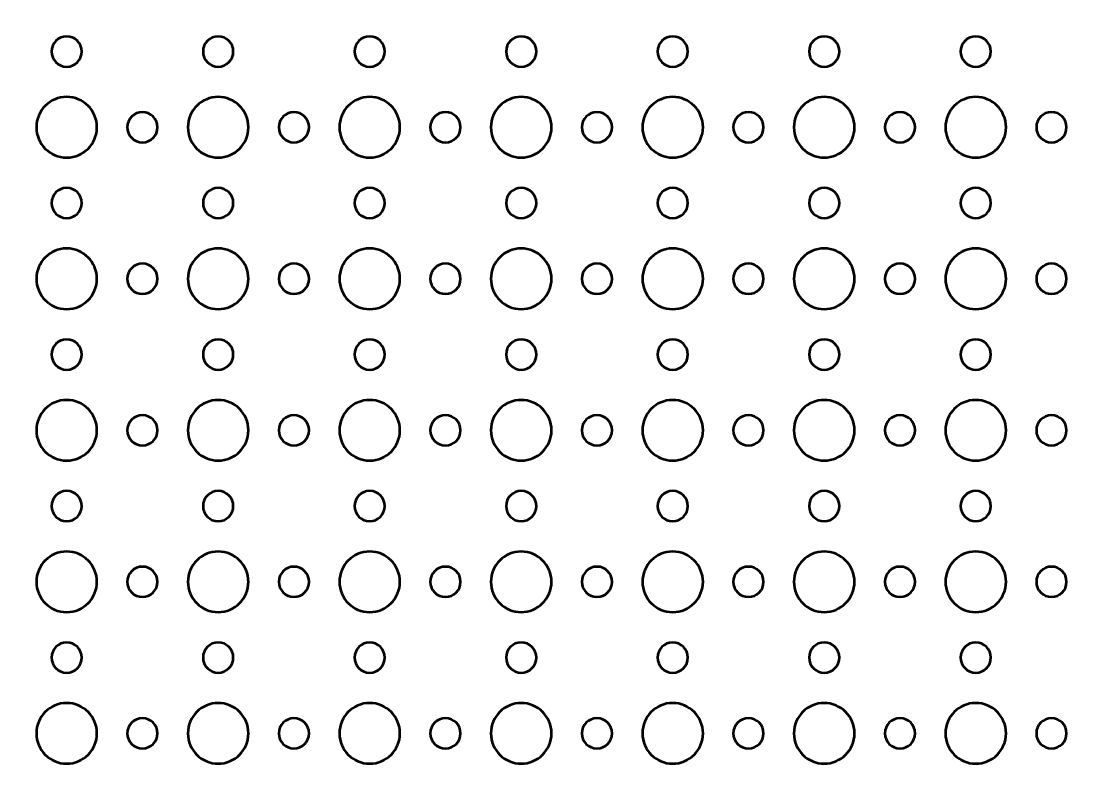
# Model space of a CAD drawing. Header units: centimetres. Extents: x -42 to 42, y -29.9 to 29.9.
# Drawn here: x -31.2 to -20.7, y 7.8 to 15.3 of the extents above; entities that cross this region are included whole.
import ezdxf

# ---------------------------------------------------------------- set-up
doc = ezdxf.new("R2010")
doc.units = ezdxf.units.CM
doc.header["$MEASUREMENT"] = 0
doc.layers.add('Layer 1', color=7, linetype='Continuous')

msp = doc.modelspace()

# ---------------------------------------------------------------- linework, layer by layer
at = {"layer": 'Layer 1', "lineweight": 53}
for points, knots in [([(41.95, 29.45), (41.95, 29.45), (41.95, -29.45), (41.95, -29.45), (41.95, -29.45), (41.95, -29.72614), (41.72614, -29.95), (41.45, -29.95), (41.45, -29.95), (41.45, -29.95), (-41.45, -29.95), (-41.45, -29.95), (-41.45, -29.95), (-41.72614, -29.95), (-41.95, -29.72614), (-41.95, -29.45), (-41.95, -29.45), (-41.95, -29.45), (-41.95, 29.45), (-41.95, 29.45), (-41.95, 29.45), (-41.95, 29.72614), (-41.72614, 29.95), (-41.45, 29.95), (-41.45, 29.95), (-41.45, 29.95), (41.45, 29.95), (41.45, 29.95), (41.45, 29.95), (41.72614, 29.95), (41.95, 29.72614), (41.95, 29.45)], [0, 0, 0, 0, 0.11111111, 0.11111111, 0.11111111, 0.11111111, 0.22222222, 0.22222222, 0.22222222, 0.22222222, 0.33333333, 0.33333333, 0.33333333, 0.33333333, 0.44444444, 0.44444444, 0.44444444, 0.44444444, 0.55555556, 0.55555556, 0.55555556, 0.55555556, 0.66666667, 0.66666667, 0.66666667, 0.66666667, 0.77777778, 0.77777778, 0.77777778, 0.77777778, 1, 1, 1, 1]), ([(-30.75, 14.85), (-30.83284, 14.85), (-30.9, 14.91716), (-30.9, 15), (-30.9, 15), (-30.9, 15.08284), (-30.83284, 15.15), (-30.75, 15.15), (-30.75, 15.15), (-30.66716, 15.15), (-30.6, 15.08284), (-30.6, 15), (-30.6, 15), (-30.6, 14.91716), (-30.66716, 14.85), (-30.75, 14.85)], [0, 0, 0, 0, 0.2, 0.2, 0.2, 0.2, 0.4, 0.4, 0.4, 0.4, 0.6, 0.6, 0.6, 0.6, 1, 1, 1, 1]), ([(-29.25, 14.85), (-29.33284, 14.85), (-29.4, 14.91716), (-29.4, 15), (-29.4, 15), (-29.4, 15.08284), (-29.33284, 15.15), (-29.25, 15.15), (-29.25, 15.15), (-29.16716, 15.15), (-29.1, 15.08284), (-29.1, 15), (-29.1, 15), (-29.1, 14.91716), (-29.16716, 14.85), (-29.25, 14.85)], [0, 0, 0, 0, 0.2, 0.2, 0.2, 0.2, 0.4, 0.4, 0.4, 0.4, 0.6, 0.6, 0.6, 0.6, 1, 1, 1, 1]), ([(-27.75, 14.85), (-27.83284, 14.85), (-27.9, 14.91716), (-27.9, 15), (-27.9, 15), (-27.9, 15.08284), (-27.83284, 15.15), (-27.75, 15.15), (-27.75, 15.15), (-27.66716, 15.15), (-27.6, 15.08284), (-27.6, 15), (-27.6, 15), (-27.6, 14.91716), (-27.66716, 14.85), (-27.75, 14.85)], [0, 0, 0, 0, 0.2, 0.2, 0.2, 0.2, 0.4, 0.4, 0.4, 0.4, 0.6, 0.6, 0.6, 0.6, 1, 1, 1, 1]), ([(-26.25, 14.85), (-26.33284, 14.85), (-26.4, 14.91716), (-26.4, 15), (-26.4, 15), (-26.4, 15.08284), (-26.33284, 15.15), (-26.25, 15.15), (-26.25, 15.15), (-26.16716, 15.15), (-26.1, 15.08284), (-26.1, 15), (-26.1, 15), (-26.1, 14.91716), (-26.16716, 14.85), (-26.25, 14.85)], [0, 0, 0, 0, 0.2, 0.2, 0.2, 0.2, 0.4, 0.4, 0.4, 0.4, 0.6, 0.6, 0.6, 0.6, 1, 1, 1, 1]), ([(-24.75, 14.85), (-24.83284, 14.85), (-24.9, 14.91716), (-24.9, 15), (-24.9, 15), (-24.9, 15.08284), (-24.83284, 15.15), (-24.75, 15.15), (-24.75, 15.15), (-24.66716, 15.15), (-24.6, 15.08284), (-24.6, 15), (-24.6, 15), (-24.6, 14.91716), (-24.66716, 14.85), (-24.75, 14.85)], [0, 0, 0, 0, 0.2, 0.2, 0.2, 0.2, 0.4, 0.4, 0.4, 0.4, 0.6, 0.6, 0.6, 0.6, 1, 1, 1, 1]), ([(-23.25, 14.85), (-23.33284, 14.85), (-23.4, 14.91716), (-23.4, 15), (-23.4, 15), (-23.4, 15.08284), (-23.33284, 15.15), (-23.25, 15.15), (-23.25, 15.15), (-23.16716, 15.15), (-23.1, 15.08284), (-23.1, 15), (-23.1, 15), (-23.1, 14.91716), (-23.16716, 14.85), (-23.25, 14.85)], [0, 0, 0, 0, 0.2, 0.2, 0.2, 0.2, 0.4, 0.4, 0.4, 0.4, 0.6, 0.6, 0.6, 0.6, 1, 1, 1, 1]), ([(-21.75, 14.85), (-21.83284, 14.85), (-21.9, 14.91716), (-21.9, 15), (-21.9, 15), (-21.9, 15.08284), (-21.83284, 15.15), (-21.75, 15.15), (-21.75, 15.15), (-21.66716, 15.15), (-21.6, 15.08284), (-21.6, 15), (-21.6, 15), (-21.6, 14.91716), (-21.66716, 14.85), (-21.75, 14.85)], [0, 0, 0, 0, 0.2, 0.2, 0.2, 0.2, 0.4, 0.4, 0.4, 0.4, 0.6, 0.6, 0.6, 0.6, 1, 1, 1, 1]), ([(-30.75, 13.95), (-30.91569, 13.95), (-31.05, 14.08431), (-31.05, 14.25), (-31.05, 14.25), (-31.05, 14.41569), (-30.91569, 14.55), (-30.75, 14.55), (-30.75, 14.55), (-30.58431, 14.55), (-30.45, 14.41569), (-30.45, 14.25), (-30.45, 14.25), (-30.45, 14.08431), (-30.58431, 13.95), (-30.75, 13.95)], [0, 0, 0, 0, 0.2, 0.2, 0.2, 0.2, 0.4, 0.4, 0.4, 0.4, 0.6, 0.6, 0.6, 0.6, 1, 1, 1, 1]), ([(-29.25, 13.95), (-29.41569, 13.95), (-29.55, 14.08431), (-29.55, 14.25), (-29.55, 14.25), (-29.55, 14.41569), (-29.41569, 14.55), (-29.25, 14.55), (-29.25, 14.55), (-29.08431, 14.55), (-28.95, 14.41569), (-28.95, 14.25), (-28.95, 14.25), (-28.95, 14.08431), (-29.08431, 13.95), (-29.25, 13.95)], [0, 0, 0, 0, 0.2, 0.2, 0.2, 0.2, 0.4, 0.4, 0.4, 0.4, 0.6, 0.6, 0.6, 0.6, 1, 1, 1, 1]), ([(-27.75, 13.95), (-27.91569, 13.95), (-28.05, 14.08431), (-28.05, 14.25), (-28.05, 14.25), (-28.05, 14.41569), (-27.91569, 14.55), (-27.75, 14.55), (-27.75, 14.55), (-27.58431, 14.55), (-27.45, 14.41569), (-27.45, 14.25), (-27.45, 14.25), (-27.45, 14.08431), (-27.58431, 13.95), (-27.75, 13.95)], [0, 0, 0, 0, 0.2, 0.2, 0.2, 0.2, 0.4, 0.4, 0.4, 0.4, 0.6, 0.6, 0.6, 0.6, 1, 1, 1, 1]), ([(-26.25, 13.95), (-26.41569, 13.95), (-26.55, 14.08431), (-26.55, 14.25), (-26.55, 14.25), (-26.55, 14.41569), (-26.41569, 14.55), (-26.25, 14.55), (-26.25, 14.55), (-26.08431, 14.55), (-25.95, 14.41569), (-25.95, 14.25), (-25.95, 14.25), (-25.95, 14.08431), (-26.08431, 13.95), (-26.25, 13.95)], [0, 0, 0, 0, 0.2, 0.2, 0.2, 0.2, 0.4, 0.4, 0.4, 0.4, 0.6, 0.6, 0.6, 0.6, 1, 1, 1, 1]), ([(-24.75, 13.95), (-24.91569, 13.95), (-25.05, 14.08431), (-25.05, 14.25), (-25.05, 14.25), (-25.05, 14.41569), (-24.91569, 14.55), (-24.75, 14.55), (-24.75, 14.55), (-24.58431, 14.55), (-24.45, 14.41569), (-24.45, 14.25), (-24.45, 14.25), (-24.45, 14.08431), (-24.58431, 13.95), (-24.75, 13.95)], [0, 0, 0, 0, 0.2, 0.2, 0.2, 0.2, 0.4, 0.4, 0.4, 0.4, 0.6, 0.6, 0.6, 0.6, 1, 1, 1, 1]), ([(-23.25, 13.95), (-23.41569, 13.95), (-23.55, 14.08431), (-23.55, 14.25), (-23.55, 14.25), (-23.55, 14.41569), (-23.41569, 14.55), (-23.25, 14.55), (-23.25, 14.55), (-23.08431, 14.55), (-22.95, 14.41569), (-22.95, 14.25), (-22.95, 14.25), (-22.95, 14.08431), (-23.08431, 13.95), (-23.25, 13.95)], [0, 0, 0, 0, 0.2, 0.2, 0.2, 0.2, 0.4, 0.4, 0.4, 0.4, 0.6, 0.6, 0.6, 0.6, 1, 1, 1, 1]), ([(-21.75, 13.95), (-21.91569, 13.95), (-22.05, 14.08431), (-22.05, 14.25), (-22.05, 14.25), (-22.05, 14.41569), (-21.91569, 14.55), (-21.75, 14.55), (-21.75, 14.55), (-21.58431, 14.55), (-21.45, 14.41569), (-21.45, 14.25), (-21.45, 14.25), (-21.45, 14.08431), (-21.58431, 13.95), (-21.75, 13.95)], [0, 0, 0, 0, 0.2, 0.2, 0.2, 0.2, 0.4, 0.4, 0.4, 0.4, 0.6, 0.6, 0.6, 0.6, 1, 1, 1, 1]), ([(-30, 14.1), (-30.08284, 14.1), (-30.15, 14.16716), (-30.15, 14.25), (-30.15, 14.25), (-30.15, 14.33284), (-30.08284, 14.4), (-30, 14.4), (-30, 14.4), (-29.91716, 14.4), (-29.85, 14.33284), (-29.85, 14.25), (-29.85, 14.25), (-29.85, 14.16716), (-29.91716, 14.1), (-30, 14.1)], [0, 0, 0, 0, 0.2, 0.2, 0.2, 0.2, 0.4, 0.4, 0.4, 0.4, 0.6, 0.6, 0.6, 0.6, 1, 1, 1, 1]), ([(-28.5, 14.1), (-28.58284, 14.1), (-28.65, 14.16716), (-28.65, 14.25), (-28.65, 14.25), (-28.65, 14.33284), (-28.58284, 14.4), (-28.5, 14.4), (-28.5, 14.4), (-28.41716, 14.4), (-28.35, 14.33284), (-28.35, 14.25), (-28.35, 14.25), (-28.35, 14.16716), (-28.41716, 14.1), (-28.5, 14.1)], [0, 0, 0, 0, 0.2, 0.2, 0.2, 0.2, 0.4, 0.4, 0.4, 0.4, 0.6, 0.6, 0.6, 0.6, 1, 1, 1, 1]), ([(-27, 14.1), (-27.08284, 14.1), (-27.15, 14.16716), (-27.15, 14.25), (-27.15, 14.25), (-27.15, 14.33284), (-27.08284, 14.4), (-27, 14.4), (-27, 14.4), (-26.91716, 14.4), (-26.85, 14.33284), (-26.85, 14.25), (-26.85, 14.25), (-26.85, 14.16716), (-26.91716, 14.1), (-27, 14.1)], [0, 0, 0, 0, 0.2, 0.2, 0.2, 0.2, 0.4, 0.4, 0.4, 0.4, 0.6, 0.6, 0.6, 0.6, 1, 1, 1, 1]), ([(-25.5, 14.1), (-25.58284, 14.1), (-25.65, 14.16716), (-25.65, 14.25), (-25.65, 14.25), (-25.65, 14.33284), (-25.58284, 14.4), (-25.5, 14.4), (-25.5, 14.4), (-25.41716, 14.4), (-25.35, 14.33284), (-25.35, 14.25), (-25.35, 14.25), (-25.35, 14.16716), (-25.41716, 14.1), (-25.5, 14.1)], [0, 0, 0, 0, 0.2, 0.2, 0.2, 0.2, 0.4, 0.4, 0.4, 0.4, 0.6, 0.6, 0.6, 0.6, 1, 1, 1, 1]), ([(-24, 14.1), (-24.08284, 14.1), (-24.15, 14.16716), (-24.15, 14.25), (-24.15, 14.25), (-24.15, 14.33284), (-24.08284, 14.4), (-24, 14.4), (-24, 14.4), (-23.91716, 14.4), (-23.85, 14.33284), (-23.85, 14.25), (-23.85, 14.25), (-23.85, 14.16716), (-23.91716, 14.1), (-24, 14.1)], [0, 0, 0, 0, 0.2, 0.2, 0.2, 0.2, 0.4, 0.4, 0.4, 0.4, 0.6, 0.6, 0.6, 0.6, 1, 1, 1, 1]), ([(-22.5, 14.1), (-22.58284, 14.1), (-22.65, 14.16716), (-22.65, 14.25), (-22.65, 14.25), (-22.65, 14.33284), (-22.58284, 14.4), (-22.5, 14.4), (-22.5, 14.4), (-22.41716, 14.4), (-22.35, 14.33284), (-22.35, 14.25), (-22.35, 14.25), (-22.35, 14.16716), (-22.41716, 14.1), (-22.5, 14.1)], [0, 0, 0, 0, 0.2, 0.2, 0.2, 0.2, 0.4, 0.4, 0.4, 0.4, 0.6, 0.6, 0.6, 0.6, 1, 1, 1, 1]), ([(-21, 14.1), (-21.08284, 14.1), (-21.15, 14.16716), (-21.15, 14.25), (-21.15, 14.25), (-21.15, 14.33284), (-21.08284, 14.4), (-21, 14.4), (-21, 14.4), (-20.91716, 14.4), (-20.85, 14.33284), (-20.85, 14.25), (-20.85, 14.25), (-20.85, 14.16716), (-20.91716, 14.1), (-21, 14.1)], [0, 0, 0, 0, 0.2, 0.2, 0.2, 0.2, 0.4, 0.4, 0.4, 0.4, 0.6, 0.6, 0.6, 0.6, 1, 1, 1, 1]), ([(-30.75, 13.35), (-30.83284, 13.35), (-30.9, 13.41716), (-30.9, 13.5), (-30.9, 13.5), (-30.9, 13.58284), (-30.83284, 13.65), (-30.75, 13.65), (-30.75, 13.65), (-30.66716, 13.65), (-30.6, 13.58284), (-30.6, 13.5), (-30.6, 13.5), (-30.6, 13.41716), (-30.66716, 13.35), (-30.75, 13.35)], [0, 0, 0, 0, 0.2, 0.2, 0.2, 0.2, 0.4, 0.4, 0.4, 0.4, 0.6, 0.6, 0.6, 0.6, 1, 1, 1, 1]), ([(-29.25, 13.35), (-29.33284, 13.35), (-29.4, 13.41716), (-29.4, 13.5), (-29.4, 13.5), (-29.4, 13.58284), (-29.33284, 13.65), (-29.25, 13.65), (-29.25, 13.65), (-29.16716, 13.65), (-29.1, 13.58284), (-29.1, 13.5), (-29.1, 13.5), (-29.1, 13.41716), (-29.16716, 13.35), (-29.25, 13.35)], [0, 0, 0, 0, 0.2, 0.2, 0.2, 0.2, 0.4, 0.4, 0.4, 0.4, 0.6, 0.6, 0.6, 0.6, 1, 1, 1, 1]), ([(-27.75, 13.35), (-27.83284, 13.35), (-27.9, 13.41716), (-27.9, 13.5), (-27.9, 13.5), (-27.9, 13.58284), (-27.83284, 13.65), (-27.75, 13.65), (-27.75, 13.65), (-27.66716, 13.65), (-27.6, 13.58284), (-27.6, 13.5), (-27.6, 13.5), (-27.6, 13.41716), (-27.66716, 13.35), (-27.75, 13.35)], [0, 0, 0, 0, 0.2, 0.2, 0.2, 0.2, 0.4, 0.4, 0.4, 0.4, 0.6, 0.6, 0.6, 0.6, 1, 1, 1, 1]), ([(-26.25, 13.35), (-26.33284, 13.35), (-26.4, 13.41716), (-26.4, 13.5), (-26.4, 13.5), (-26.4, 13.58284), (-26.33284, 13.65), (-26.25, 13.65), (-26.25, 13.65), (-26.16716, 13.65), (-26.1, 13.58284), (-26.1, 13.5), (-26.1, 13.5), (-26.1, 13.41716), (-26.16716, 13.35), (-26.25, 13.35)], [0, 0, 0, 0, 0.2, 0.2, 0.2, 0.2, 0.4, 0.4, 0.4, 0.4, 0.6, 0.6, 0.6, 0.6, 1, 1, 1, 1]), ([(-24.75, 13.35), (-24.83284, 13.35), (-24.9, 13.41716), (-24.9, 13.5), (-24.9, 13.5), (-24.9, 13.58284), (-24.83284, 13.65), (-24.75, 13.65), (-24.75, 13.65), (-24.66716, 13.65), (-24.6, 13.58284), (-24.6, 13.5), (-24.6, 13.5), (-24.6, 13.41716), (-24.66716, 13.35), (-24.75, 13.35)], [0, 0, 0, 0, 0.2, 0.2, 0.2, 0.2, 0.4, 0.4, 0.4, 0.4, 0.6, 0.6, 0.6, 0.6, 1, 1, 1, 1]), ([(-23.25, 13.35), (-23.33284, 13.35), (-23.4, 13.41716), (-23.4, 13.5), (-23.4, 13.5), (-23.4, 13.58284), (-23.33284, 13.65), (-23.25, 13.65), (-23.25, 13.65), (-23.16716, 13.65), (-23.1, 13.58284), (-23.1, 13.5), (-23.1, 13.5), (-23.1, 13.41716), (-23.16716, 13.35), (-23.25, 13.35)], [0, 0, 0, 0, 0.2, 0.2, 0.2, 0.2, 0.4, 0.4, 0.4, 0.4, 0.6, 0.6, 0.6, 0.6, 1, 1, 1, 1]), ([(-21.75, 13.35), (-21.83284, 13.35), (-21.9, 13.41716), (-21.9, 13.5), (-21.9, 13.5), (-21.9, 13.58284), (-21.83284, 13.65), (-21.75, 13.65), (-21.75, 13.65), (-21.66716, 13.65), (-21.6, 13.58284), (-21.6, 13.5), (-21.6, 13.5), (-21.6, 13.41716), (-21.66716, 13.35), (-21.75, 13.35)], [0, 0, 0, 0, 0.2, 0.2, 0.2, 0.2, 0.4, 0.4, 0.4, 0.4, 0.6, 0.6, 0.6, 0.6, 1, 1, 1, 1]), ([(-30.75, 12.45), (-30.91569, 12.45), (-31.05, 12.58431), (-31.05, 12.75), (-31.05, 12.75), (-31.05, 12.91569), (-30.91569, 13.05), (-30.75, 13.05), (-30.75, 13.05), (-30.58431, 13.05), (-30.45, 12.91569), (-30.45, 12.75), (-30.45, 12.75), (-30.45, 12.58431), (-30.58431, 12.45), (-30.75, 12.45)], [0, 0, 0, 0, 0.2, 0.2, 0.2, 0.2, 0.4, 0.4, 0.4, 0.4, 0.6, 0.6, 0.6, 0.6, 1, 1, 1, 1]), ([(-29.25, 12.45), (-29.41569, 12.45), (-29.55, 12.58431), (-29.55, 12.75), (-29.55, 12.75), (-29.55, 12.91569), (-29.41569, 13.05), (-29.25, 13.05), (-29.25, 13.05), (-29.08431, 13.05), (-28.95, 12.91569), (-28.95, 12.75), (-28.95, 12.75), (-28.95, 12.58431), (-29.08431, 12.45), (-29.25, 12.45)], [0, 0, 0, 0, 0.2, 0.2, 0.2, 0.2, 0.4, 0.4, 0.4, 0.4, 0.6, 0.6, 0.6, 0.6, 1, 1, 1, 1]), ([(-27.75, 12.45), (-27.91569, 12.45), (-28.05, 12.58431), (-28.05, 12.75), (-28.05, 12.75), (-28.05, 12.91569), (-27.91569, 13.05), (-27.75, 13.05), (-27.75, 13.05), (-27.58431, 13.05), (-27.45, 12.91569), (-27.45, 12.75), (-27.45, 12.75), (-27.45, 12.58431), (-27.58431, 12.45), (-27.75, 12.45)], [0, 0, 0, 0, 0.2, 0.2, 0.2, 0.2, 0.4, 0.4, 0.4, 0.4, 0.6, 0.6, 0.6, 0.6, 1, 1, 1, 1]), ([(-26.25, 12.45), (-26.41569, 12.45), (-26.55, 12.58431), (-26.55, 12.75), (-26.55, 12.75), (-26.55, 12.91569), (-26.41569, 13.05), (-26.25, 13.05), (-26.25, 13.05), (-26.08431, 13.05), (-25.95, 12.91569), (-25.95, 12.75), (-25.95, 12.75), (-25.95, 12.58431), (-26.08431, 12.45), (-26.25, 12.45)], [0, 0, 0, 0, 0.2, 0.2, 0.2, 0.2, 0.4, 0.4, 0.4, 0.4, 0.6, 0.6, 0.6, 0.6, 1, 1, 1, 1]), ([(-24.75, 12.45), (-24.91569, 12.45), (-25.05, 12.58431), (-25.05, 12.75), (-25.05, 12.75), (-25.05, 12.91569), (-24.91569, 13.05), (-24.75, 13.05), (-24.75, 13.05), (-24.58431, 13.05), (-24.45, 12.91569), (-24.45, 12.75), (-24.45, 12.75), (-24.45, 12.58431), (-24.58431, 12.45), (-24.75, 12.45)], [0, 0, 0, 0, 0.2, 0.2, 0.2, 0.2, 0.4, 0.4, 0.4, 0.4, 0.6, 0.6, 0.6, 0.6, 1, 1, 1, 1]), ([(-23.25, 12.45), (-23.41569, 12.45), (-23.55, 12.58431), (-23.55, 12.75), (-23.55, 12.75), (-23.55, 12.91569), (-23.41569, 13.05), (-23.25, 13.05), (-23.25, 13.05), (-23.08431, 13.05), (-22.95, 12.91569), (-22.95, 12.75), (-22.95, 12.75), (-22.95, 12.58431), (-23.08431, 12.45), (-23.25, 12.45)], [0, 0, 0, 0, 0.2, 0.2, 0.2, 0.2, 0.4, 0.4, 0.4, 0.4, 0.6, 0.6, 0.6, 0.6, 1, 1, 1, 1]), ([(-21.75, 12.45), (-21.91569, 12.45), (-22.05, 12.58431), (-22.05, 12.75), (-22.05, 12.75), (-22.05, 12.91569), (-21.91569, 13.05), (-21.75, 13.05), (-21.75, 13.05), (-21.58431, 13.05), (-21.45, 12.91569), (-21.45, 12.75), (-21.45, 12.75), (-21.45, 12.58431), (-21.58431, 12.45), (-21.75, 12.45)], [0, 0, 0, 0, 0.2, 0.2, 0.2, 0.2, 0.4, 0.4, 0.4, 0.4, 0.6, 0.6, 0.6, 0.6, 1, 1, 1, 1]), ([(-30, 12.6), (-30.08284, 12.6), (-30.15, 12.66716), (-30.15, 12.75), (-30.15, 12.75), (-30.15, 12.83284), (-30.08284, 12.9), (-30, 12.9), (-30, 12.9), (-29.91716, 12.9), (-29.85, 12.83284), (-29.85, 12.75), (-29.85, 12.75), (-29.85, 12.66716), (-29.91716, 12.6), (-30, 12.6)], [0, 0, 0, 0, 0.2, 0.2, 0.2, 0.2, 0.4, 0.4, 0.4, 0.4, 0.6, 0.6, 0.6, 0.6, 1, 1, 1, 1]), ([(-28.5, 12.6), (-28.58284, 12.6), (-28.65, 12.66716), (-28.65, 12.75), (-28.65, 12.75), (-28.65, 12.83284), (-28.58284, 12.9), (-28.5, 12.9), (-28.5, 12.9), (-28.41716, 12.9), (-28.35, 12.83284), (-28.35, 12.75), (-28.35, 12.75), (-28.35, 12.66716), (-28.41716, 12.6), (-28.5, 12.6)], [0, 0, 0, 0, 0.2, 0.2, 0.2, 0.2, 0.4, 0.4, 0.4, 0.4, 0.6, 0.6, 0.6, 0.6, 1, 1, 1, 1]), ([(-27, 12.6), (-27.08284, 12.6), (-27.15, 12.66716), (-27.15, 12.75), (-27.15, 12.75), (-27.15, 12.83284), (-27.08284, 12.9), (-27, 12.9), (-27, 12.9), (-26.91716, 12.9), (-26.85, 12.83284), (-26.85, 12.75), (-26.85, 12.75), (-26.85, 12.66716), (-26.91716, 12.6), (-27, 12.6)], [0, 0, 0, 0, 0.2, 0.2, 0.2, 0.2, 0.4, 0.4, 0.4, 0.4, 0.6, 0.6, 0.6, 0.6, 1, 1, 1, 1]), ([(-25.5, 12.6), (-25.58284, 12.6), (-25.65, 12.66716), (-25.65, 12.75), (-25.65, 12.75), (-25.65, 12.83284), (-25.58284, 12.9), (-25.5, 12.9), (-25.5, 12.9), (-25.41716, 12.9), (-25.35, 12.83284), (-25.35, 12.75), (-25.35, 12.75), (-25.35, 12.66716), (-25.41716, 12.6), (-25.5, 12.6)], [0, 0, 0, 0, 0.2, 0.2, 0.2, 0.2, 0.4, 0.4, 0.4, 0.4, 0.6, 0.6, 0.6, 0.6, 1, 1, 1, 1]), ([(-24, 12.6), (-24.08284, 12.6), (-24.15, 12.66716), (-24.15, 12.75), (-24.15, 12.75), (-24.15, 12.83284), (-24.08284, 12.9), (-24, 12.9), (-24, 12.9), (-23.91716, 12.9), (-23.85, 12.83284), (-23.85, 12.75), (-23.85, 12.75), (-23.85, 12.66716), (-23.91716, 12.6), (-24, 12.6)], [0, 0, 0, 0, 0.2, 0.2, 0.2, 0.2, 0.4, 0.4, 0.4, 0.4, 0.6, 0.6, 0.6, 0.6, 1, 1, 1, 1]), ([(-22.5, 12.6), (-22.58284, 12.6), (-22.65, 12.66716), (-22.65, 12.75), (-22.65, 12.75), (-22.65, 12.83284), (-22.58284, 12.9), (-22.5, 12.9), (-22.5, 12.9), (-22.41716, 12.9), (-22.35, 12.83284), (-22.35, 12.75), (-22.35, 12.75), (-22.35, 12.66716), (-22.41716, 12.6), (-22.5, 12.6)], [0, 0, 0, 0, 0.2, 0.2, 0.2, 0.2, 0.4, 0.4, 0.4, 0.4, 0.6, 0.6, 0.6, 0.6, 1, 1, 1, 1]), ([(-21, 12.6), (-21.08284, 12.6), (-21.15, 12.66716), (-21.15, 12.75), (-21.15, 12.75), (-21.15, 12.83284), (-21.08284, 12.9), (-21, 12.9), (-21, 12.9), (-20.91716, 12.9), (-20.85, 12.83284), (-20.85, 12.75), (-20.85, 12.75), (-20.85, 12.66716), (-20.91716, 12.6), (-21, 12.6)], [0, 0, 0, 0, 0.2, 0.2, 0.2, 0.2, 0.4, 0.4, 0.4, 0.4, 0.6, 0.6, 0.6, 0.6, 1, 1, 1, 1]), ([(-30.75, 11.85), (-30.83284, 11.85), (-30.9, 11.91716), (-30.9, 12), (-30.9, 12), (-30.9, 12.08284), (-30.83284, 12.15), (-30.75, 12.15), (-30.75, 12.15), (-30.66716, 12.15), (-30.6, 12.08284), (-30.6, 12), (-30.6, 12), (-30.6, 11.91716), (-30.66716, 11.85), (-30.75, 11.85)], [0, 0, 0, 0, 0.2, 0.2, 0.2, 0.2, 0.4, 0.4, 0.4, 0.4, 0.6, 0.6, 0.6, 0.6, 1, 1, 1, 1]), ([(-29.25, 11.85), (-29.33284, 11.85), (-29.4, 11.91716), (-29.4, 12), (-29.4, 12), (-29.4, 12.08284), (-29.33284, 12.15), (-29.25, 12.15), (-29.25, 12.15), (-29.16716, 12.15), (-29.1, 12.08284), (-29.1, 12), (-29.1, 12), (-29.1, 11.91716), (-29.16716, 11.85), (-29.25, 11.85)], [0, 0, 0, 0, 0.2, 0.2, 0.2, 0.2, 0.4, 0.4, 0.4, 0.4, 0.6, 0.6, 0.6, 0.6, 1, 1, 1, 1]), ([(-27.75, 11.85), (-27.83284, 11.85), (-27.9, 11.91716), (-27.9, 12), (-27.9, 12), (-27.9, 12.08284), (-27.83284, 12.15), (-27.75, 12.15), (-27.75, 12.15), (-27.66716, 12.15), (-27.6, 12.08284), (-27.6, 12), (-27.6, 12), (-27.6, 11.91716), (-27.66716, 11.85), (-27.75, 11.85)], [0, 0, 0, 0, 0.2, 0.2, 0.2, 0.2, 0.4, 0.4, 0.4, 0.4, 0.6, 0.6, 0.6, 0.6, 1, 1, 1, 1]), ([(-26.25, 11.85), (-26.33284, 11.85), (-26.4, 11.91716), (-26.4, 12), (-26.4, 12), (-26.4, 12.08284), (-26.33284, 12.15), (-26.25, 12.15), (-26.25, 12.15), (-26.16716, 12.15), (-26.1, 12.08284), (-26.1, 12), (-26.1, 12), (-26.1, 11.91716), (-26.16716, 11.85), (-26.25, 11.85)], [0, 0, 0, 0, 0.2, 0.2, 0.2, 0.2, 0.4, 0.4, 0.4, 0.4, 0.6, 0.6, 0.6, 0.6, 1, 1, 1, 1]), ([(-24.75, 11.85), (-24.83284, 11.85), (-24.9, 11.91716), (-24.9, 12), (-24.9, 12), (-24.9, 12.08284), (-24.83284, 12.15), (-24.75, 12.15), (-24.75, 12.15), (-24.66716, 12.15), (-24.6, 12.08284), (-24.6, 12), (-24.6, 12), (-24.6, 11.91716), (-24.66716, 11.85), (-24.75, 11.85)], [0, 0, 0, 0, 0.2, 0.2, 0.2, 0.2, 0.4, 0.4, 0.4, 0.4, 0.6, 0.6, 0.6, 0.6, 1, 1, 1, 1]), ([(-23.25, 11.85), (-23.33284, 11.85), (-23.4, 11.91716), (-23.4, 12), (-23.4, 12), (-23.4, 12.08284), (-23.33284, 12.15), (-23.25, 12.15), (-23.25, 12.15), (-23.16716, 12.15), (-23.1, 12.08284), (-23.1, 12), (-23.1, 12), (-23.1, 11.91716), (-23.16716, 11.85), (-23.25, 11.85)], [0, 0, 0, 0, 0.2, 0.2, 0.2, 0.2, 0.4, 0.4, 0.4, 0.4, 0.6, 0.6, 0.6, 0.6, 1, 1, 1, 1]), ([(-21.75, 11.85), (-21.83284, 11.85), (-21.9, 11.91716), (-21.9, 12), (-21.9, 12), (-21.9, 12.08284), (-21.83284, 12.15), (-21.75, 12.15), (-21.75, 12.15), (-21.66716, 12.15), (-21.6, 12.08284), (-21.6, 12), (-21.6, 12), (-21.6, 11.91716), (-21.66716, 11.85), (-21.75, 11.85)], [0, 0, 0, 0, 0.2, 0.2, 0.2, 0.2, 0.4, 0.4, 0.4, 0.4, 0.6, 0.6, 0.6, 0.6, 1, 1, 1, 1]), ([(-30.75, 10.95), (-30.91569, 10.95), (-31.05, 11.08431), (-31.05, 11.25), (-31.05, 11.25), (-31.05, 11.41569), (-30.91569, 11.55), (-30.75, 11.55), (-30.75, 11.55), (-30.58431, 11.55), (-30.45, 11.41569), (-30.45, 11.25), (-30.45, 11.25), (-30.45, 11.08431), (-30.58431, 10.95), (-30.75, 10.95)], [0, 0, 0, 0, 0.2, 0.2, 0.2, 0.2, 0.4, 0.4, 0.4, 0.4, 0.6, 0.6, 0.6, 0.6, 1, 1, 1, 1]), ([(-29.25, 10.95), (-29.41569, 10.95), (-29.55, 11.08431), (-29.55, 11.25), (-29.55, 11.25), (-29.55, 11.41569), (-29.41569, 11.55), (-29.25, 11.55), (-29.25, 11.55), (-29.08431, 11.55), (-28.95, 11.41569), (-28.95, 11.25), (-28.95, 11.25), (-28.95, 11.08431), (-29.08431, 10.95), (-29.25, 10.95)], [0, 0, 0, 0, 0.2, 0.2, 0.2, 0.2, 0.4, 0.4, 0.4, 0.4, 0.6, 0.6, 0.6, 0.6, 1, 1, 1, 1]), ([(-27.75, 10.95), (-27.91569, 10.95), (-28.05, 11.08431), (-28.05, 11.25), (-28.05, 11.25), (-28.05, 11.41569), (-27.91569, 11.55), (-27.75, 11.55), (-27.75, 11.55), (-27.58431, 11.55), (-27.45, 11.41569), (-27.45, 11.25), (-27.45, 11.25), (-27.45, 11.08431), (-27.58431, 10.95), (-27.75, 10.95)], [0, 0, 0, 0, 0.2, 0.2, 0.2, 0.2, 0.4, 0.4, 0.4, 0.4, 0.6, 0.6, 0.6, 0.6, 1, 1, 1, 1]), ([(-26.25, 10.95), (-26.41569, 10.95), (-26.55, 11.08431), (-26.55, 11.25), (-26.55, 11.25), (-26.55, 11.41569), (-26.41569, 11.55), (-26.25, 11.55), (-26.25, 11.55), (-26.08431, 11.55), (-25.95, 11.41569), (-25.95, 11.25), (-25.95, 11.25), (-25.95, 11.08431), (-26.08431, 10.95), (-26.25, 10.95)], [0, 0, 0, 0, 0.2, 0.2, 0.2, 0.2, 0.4, 0.4, 0.4, 0.4, 0.6, 0.6, 0.6, 0.6, 1, 1, 1, 1]), ([(-24.75, 10.95), (-24.91569, 10.95), (-25.05, 11.08431), (-25.05, 11.25), (-25.05, 11.25), (-25.05, 11.41569), (-24.91569, 11.55), (-24.75, 11.55), (-24.75, 11.55), (-24.58431, 11.55), (-24.45, 11.41569), (-24.45, 11.25), (-24.45, 11.25), (-24.45, 11.08431), (-24.58431, 10.95), (-24.75, 10.95)], [0, 0, 0, 0, 0.2, 0.2, 0.2, 0.2, 0.4, 0.4, 0.4, 0.4, 0.6, 0.6, 0.6, 0.6, 1, 1, 1, 1]), ([(-23.25, 10.95), (-23.41569, 10.95), (-23.55, 11.08431), (-23.55, 11.25), (-23.55, 11.25), (-23.55, 11.41569), (-23.41569, 11.55), (-23.25, 11.55), (-23.25, 11.55), (-23.08431, 11.55), (-22.95, 11.41569), (-22.95, 11.25), (-22.95, 11.25), (-22.95, 11.08431), (-23.08431, 10.95), (-23.25, 10.95)], [0, 0, 0, 0, 0.2, 0.2, 0.2, 0.2, 0.4, 0.4, 0.4, 0.4, 0.6, 0.6, 0.6, 0.6, 1, 1, 1, 1]), ([(-21.75, 10.95), (-21.91569, 10.95), (-22.05, 11.08431), (-22.05, 11.25), (-22.05, 11.25), (-22.05, 11.41569), (-21.91569, 11.55), (-21.75, 11.55), (-21.75, 11.55), (-21.58431, 11.55), (-21.45, 11.41569), (-21.45, 11.25), (-21.45, 11.25), (-21.45, 11.08431), (-21.58431, 10.95), (-21.75, 10.95)], [0, 0, 0, 0, 0.2, 0.2, 0.2, 0.2, 0.4, 0.4, 0.4, 0.4, 0.6, 0.6, 0.6, 0.6, 1, 1, 1, 1]), ([(-30, 11.1), (-30.08284, 11.1), (-30.15, 11.16716), (-30.15, 11.25), (-30.15, 11.25), (-30.15, 11.33284), (-30.08284, 11.4), (-30, 11.4), (-30, 11.4), (-29.91716, 11.4), (-29.85, 11.33284), (-29.85, 11.25), (-29.85, 11.25), (-29.85, 11.16716), (-29.91716, 11.1), (-30, 11.1)], [0, 0, 0, 0, 0.2, 0.2, 0.2, 0.2, 0.4, 0.4, 0.4, 0.4, 0.6, 0.6, 0.6, 0.6, 1, 1, 1, 1]), ([(-28.5, 11.1), (-28.58284, 11.1), (-28.65, 11.16716), (-28.65, 11.25), (-28.65, 11.25), (-28.65, 11.33284), (-28.58284, 11.4), (-28.5, 11.4), (-28.5, 11.4), (-28.41716, 11.4), (-28.35, 11.33284), (-28.35, 11.25), (-28.35, 11.25), (-28.35, 11.16716), (-28.41716, 11.1), (-28.5, 11.1)], [0, 0, 0, 0, 0.2, 0.2, 0.2, 0.2, 0.4, 0.4, 0.4, 0.4, 0.6, 0.6, 0.6, 0.6, 1, 1, 1, 1]), ([(-27, 11.1), (-27.08284, 11.1), (-27.15, 11.16716), (-27.15, 11.25), (-27.15, 11.25), (-27.15, 11.33284), (-27.08284, 11.4), (-27, 11.4), (-27, 11.4), (-26.91716, 11.4), (-26.85, 11.33284), (-26.85, 11.25), (-26.85, 11.25), (-26.85, 11.16716), (-26.91716, 11.1), (-27, 11.1)], [0, 0, 0, 0, 0.2, 0.2, 0.2, 0.2, 0.4, 0.4, 0.4, 0.4, 0.6, 0.6, 0.6, 0.6, 1, 1, 1, 1]), ([(-25.5, 11.1), (-25.58284, 11.1), (-25.65, 11.16716), (-25.65, 11.25), (-25.65, 11.25), (-25.65, 11.33284), (-25.58284, 11.4), (-25.5, 11.4), (-25.5, 11.4), (-25.41716, 11.4), (-25.35, 11.33284), (-25.35, 11.25), (-25.35, 11.25), (-25.35, 11.16716), (-25.41716, 11.1), (-25.5, 11.1)], [0, 0, 0, 0, 0.2, 0.2, 0.2, 0.2, 0.4, 0.4, 0.4, 0.4, 0.6, 0.6, 0.6, 0.6, 1, 1, 1, 1]), ([(-24, 11.1), (-24.08284, 11.1), (-24.15, 11.16716), (-24.15, 11.25), (-24.15, 11.25), (-24.15, 11.33284), (-24.08284, 11.4), (-24, 11.4), (-24, 11.4), (-23.91716, 11.4), (-23.85, 11.33284), (-23.85, 11.25), (-23.85, 11.25), (-23.85, 11.16716), (-23.91716, 11.1), (-24, 11.1)], [0, 0, 0, 0, 0.2, 0.2, 0.2, 0.2, 0.4, 0.4, 0.4, 0.4, 0.6, 0.6, 0.6, 0.6, 1, 1, 1, 1]), ([(-22.5, 11.1), (-22.58284, 11.1), (-22.65, 11.16716), (-22.65, 11.25), (-22.65, 11.25), (-22.65, 11.33284), (-22.58284, 11.4), (-22.5, 11.4), (-22.5, 11.4), (-22.41716, 11.4), (-22.35, 11.33284), (-22.35, 11.25), (-22.35, 11.25), (-22.35, 11.16716), (-22.41716, 11.1), (-22.5, 11.1)], [0, 0, 0, 0, 0.2, 0.2, 0.2, 0.2, 0.4, 0.4, 0.4, 0.4, 0.6, 0.6, 0.6, 0.6, 1, 1, 1, 1]), ([(-21, 11.1), (-21.08284, 11.1), (-21.15, 11.16716), (-21.15, 11.25), (-21.15, 11.25), (-21.15, 11.33284), (-21.08284, 11.4), (-21, 11.4), (-21, 11.4), (-20.91716, 11.4), (-20.85, 11.33284), (-20.85, 11.25), (-20.85, 11.25), (-20.85, 11.16716), (-20.91716, 11.1), (-21, 11.1)], [0, 0, 0, 0, 0.2, 0.2, 0.2, 0.2, 0.4, 0.4, 0.4, 0.4, 0.6, 0.6, 0.6, 0.6, 1, 1, 1, 1]), ([(-30.75, 10.35), (-30.83284, 10.35), (-30.9, 10.41716), (-30.9, 10.5), (-30.9, 10.5), (-30.9, 10.58284), (-30.83284, 10.65), (-30.75, 10.65), (-30.75, 10.65), (-30.66716, 10.65), (-30.6, 10.58284), (-30.6, 10.5), (-30.6, 10.5), (-30.6, 10.41716), (-30.66716, 10.35), (-30.75, 10.35)], [0, 0, 0, 0, 0.2, 0.2, 0.2, 0.2, 0.4, 0.4, 0.4, 0.4, 0.6, 0.6, 0.6, 0.6, 1, 1, 1, 1]), ([(-29.25, 10.35), (-29.33284, 10.35), (-29.4, 10.41716), (-29.4, 10.5), (-29.4, 10.5), (-29.4, 10.58284), (-29.33284, 10.65), (-29.25, 10.65), (-29.25, 10.65), (-29.16716, 10.65), (-29.1, 10.58284), (-29.1, 10.5), (-29.1, 10.5), (-29.1, 10.41716), (-29.16716, 10.35), (-29.25, 10.35)], [0, 0, 0, 0, 0.2, 0.2, 0.2, 0.2, 0.4, 0.4, 0.4, 0.4, 0.6, 0.6, 0.6, 0.6, 1, 1, 1, 1]), ([(-27.75, 10.35), (-27.83284, 10.35), (-27.9, 10.41716), (-27.9, 10.5), (-27.9, 10.5), (-27.9, 10.58284), (-27.83284, 10.65), (-27.75, 10.65), (-27.75, 10.65), (-27.66716, 10.65), (-27.6, 10.58284), (-27.6, 10.5), (-27.6, 10.5), (-27.6, 10.41716), (-27.66716, 10.35), (-27.75, 10.35)], [0, 0, 0, 0, 0.2, 0.2, 0.2, 0.2, 0.4, 0.4, 0.4, 0.4, 0.6, 0.6, 0.6, 0.6, 1, 1, 1, 1]), ([(-26.25, 10.35), (-26.33284, 10.35), (-26.4, 10.41716), (-26.4, 10.5), (-26.4, 10.5), (-26.4, 10.58284), (-26.33284, 10.65), (-26.25, 10.65), (-26.25, 10.65), (-26.16716, 10.65), (-26.1, 10.58284), (-26.1, 10.5), (-26.1, 10.5), (-26.1, 10.41716), (-26.16716, 10.35), (-26.25, 10.35)], [0, 0, 0, 0, 0.2, 0.2, 0.2, 0.2, 0.4, 0.4, 0.4, 0.4, 0.6, 0.6, 0.6, 0.6, 1, 1, 1, 1]), ([(-24.75, 10.35), (-24.83284, 10.35), (-24.9, 10.41716), (-24.9, 10.5), (-24.9, 10.5), (-24.9, 10.58284), (-24.83284, 10.65), (-24.75, 10.65), (-24.75, 10.65), (-24.66716, 10.65), (-24.6, 10.58284), (-24.6, 10.5), (-24.6, 10.5), (-24.6, 10.41716), (-24.66716, 10.35), (-24.75, 10.35)], [0, 0, 0, 0, 0.2, 0.2, 0.2, 0.2, 0.4, 0.4, 0.4, 0.4, 0.6, 0.6, 0.6, 0.6, 1, 1, 1, 1]), ([(-23.25, 10.35), (-23.33284, 10.35), (-23.4, 10.41716), (-23.4, 10.5), (-23.4, 10.5), (-23.4, 10.58284), (-23.33284, 10.65), (-23.25, 10.65), (-23.25, 10.65), (-23.16716, 10.65), (-23.1, 10.58284), (-23.1, 10.5), (-23.1, 10.5), (-23.1, 10.41716), (-23.16716, 10.35), (-23.25, 10.35)], [0, 0, 0, 0, 0.2, 0.2, 0.2, 0.2, 0.4, 0.4, 0.4, 0.4, 0.6, 0.6, 0.6, 0.6, 1, 1, 1, 1]), ([(-21.75, 10.35), (-21.83284, 10.35), (-21.9, 10.41716), (-21.9, 10.5), (-21.9, 10.5), (-21.9, 10.58284), (-21.83284, 10.65), (-21.75, 10.65), (-21.75, 10.65), (-21.66716, 10.65), (-21.6, 10.58284), (-21.6, 10.5), (-21.6, 10.5), (-21.6, 10.41716), (-21.66716, 10.35), (-21.75, 10.35)], [0, 0, 0, 0, 0.2, 0.2, 0.2, 0.2, 0.4, 0.4, 0.4, 0.4, 0.6, 0.6, 0.6, 0.6, 1, 1, 1, 1]), ([(-30.75, 9.45), (-30.91569, 9.45), (-31.05, 9.58431), (-31.05, 9.75), (-31.05, 9.75), (-31.05, 9.91569), (-30.91569, 10.05), (-30.75, 10.05), (-30.75, 10.05), (-30.58431, 10.05), (-30.45, 9.91569), (-30.45, 9.75), (-30.45, 9.75), (-30.45, 9.58431), (-30.58431, 9.45), (-30.75, 9.45)], [0, 0, 0, 0, 0.2, 0.2, 0.2, 0.2, 0.4, 0.4, 0.4, 0.4, 0.6, 0.6, 0.6, 0.6, 1, 1, 1, 1]), ([(-29.25, 9.45), (-29.41569, 9.45), (-29.55, 9.58431), (-29.55, 9.75), (-29.55, 9.75), (-29.55, 9.91569), (-29.41569, 10.05), (-29.25, 10.05), (-29.25, 10.05), (-29.08431, 10.05), (-28.95, 9.91569), (-28.95, 9.75), (-28.95, 9.75), (-28.95, 9.58431), (-29.08431, 9.45), (-29.25, 9.45)], [0, 0, 0, 0, 0.2, 0.2, 0.2, 0.2, 0.4, 0.4, 0.4, 0.4, 0.6, 0.6, 0.6, 0.6, 1, 1, 1, 1]), ([(-27.75, 9.45), (-27.91569, 9.45), (-28.05, 9.58431), (-28.05, 9.75), (-28.05, 9.75), (-28.05, 9.91569), (-27.91569, 10.05), (-27.75, 10.05), (-27.75, 10.05), (-27.58431, 10.05), (-27.45, 9.91569), (-27.45, 9.75), (-27.45, 9.75), (-27.45, 9.58431), (-27.58431, 9.45), (-27.75, 9.45)], [0, 0, 0, 0, 0.2, 0.2, 0.2, 0.2, 0.4, 0.4, 0.4, 0.4, 0.6, 0.6, 0.6, 0.6, 1, 1, 1, 1]), ([(-26.25, 9.45), (-26.41569, 9.45), (-26.55, 9.58431), (-26.55, 9.75), (-26.55, 9.75), (-26.55, 9.91569), (-26.41569, 10.05), (-26.25, 10.05), (-26.25, 10.05), (-26.08431, 10.05), (-25.95, 9.91569), (-25.95, 9.75), (-25.95, 9.75), (-25.95, 9.58431), (-26.08431, 9.45), (-26.25, 9.45)], [0, 0, 0, 0, 0.2, 0.2, 0.2, 0.2, 0.4, 0.4, 0.4, 0.4, 0.6, 0.6, 0.6, 0.6, 1, 1, 1, 1]), ([(-24.75, 9.45), (-24.91569, 9.45), (-25.05, 9.58431), (-25.05, 9.75), (-25.05, 9.75), (-25.05, 9.91569), (-24.91569, 10.05), (-24.75, 10.05), (-24.75, 10.05), (-24.58431, 10.05), (-24.45, 9.91569), (-24.45, 9.75), (-24.45, 9.75), (-24.45, 9.58431), (-24.58431, 9.45), (-24.75, 9.45)], [0, 0, 0, 0, 0.2, 0.2, 0.2, 0.2, 0.4, 0.4, 0.4, 0.4, 0.6, 0.6, 0.6, 0.6, 1, 1, 1, 1]), ([(-23.25, 9.45), (-23.41569, 9.45), (-23.55, 9.58431), (-23.55, 9.75), (-23.55, 9.75), (-23.55, 9.91569), (-23.41569, 10.05), (-23.25, 10.05), (-23.25, 10.05), (-23.08431, 10.05), (-22.95, 9.91569), (-22.95, 9.75), (-22.95, 9.75), (-22.95, 9.58431), (-23.08431, 9.45), (-23.25, 9.45)], [0, 0, 0, 0, 0.2, 0.2, 0.2, 0.2, 0.4, 0.4, 0.4, 0.4, 0.6, 0.6, 0.6, 0.6, 1, 1, 1, 1]), ([(-21.75, 9.45), (-21.91569, 9.45), (-22.05, 9.58431), (-22.05, 9.75), (-22.05, 9.75), (-22.05, 9.91569), (-21.91569, 10.05), (-21.75, 10.05), (-21.75, 10.05), (-21.58431, 10.05), (-21.45, 9.91569), (-21.45, 9.75), (-21.45, 9.75), (-21.45, 9.58431), (-21.58431, 9.45), (-21.75, 9.45)], [0, 0, 0, 0, 0.2, 0.2, 0.2, 0.2, 0.4, 0.4, 0.4, 0.4, 0.6, 0.6, 0.6, 0.6, 1, 1, 1, 1]), ([(-30, 9.6), (-30.08284, 9.6), (-30.15, 9.66716), (-30.15, 9.75), (-30.15, 9.75), (-30.15, 9.83284), (-30.08284, 9.9), (-30, 9.9), (-30, 9.9), (-29.91716, 9.9), (-29.85, 9.83284), (-29.85, 9.75), (-29.85, 9.75), (-29.85, 9.66716), (-29.91716, 9.6), (-30, 9.6)], [0, 0, 0, 0, 0.2, 0.2, 0.2, 0.2, 0.4, 0.4, 0.4, 0.4, 0.6, 0.6, 0.6, 0.6, 1, 1, 1, 1]), ([(-28.5, 9.6), (-28.58284, 9.6), (-28.65, 9.66716), (-28.65, 9.75), (-28.65, 9.75), (-28.65, 9.83284), (-28.58284, 9.9), (-28.5, 9.9), (-28.5, 9.9), (-28.41716, 9.9), (-28.35, 9.83284), (-28.35, 9.75), (-28.35, 9.75), (-28.35, 9.66716), (-28.41716, 9.6), (-28.5, 9.6)], [0, 0, 0, 0, 0.2, 0.2, 0.2, 0.2, 0.4, 0.4, 0.4, 0.4, 0.6, 0.6, 0.6, 0.6, 1, 1, 1, 1]), ([(-27, 9.6), (-27.08284, 9.6), (-27.15, 9.66716), (-27.15, 9.75), (-27.15, 9.75), (-27.15, 9.83284), (-27.08284, 9.9), (-27, 9.9), (-27, 9.9), (-26.91716, 9.9), (-26.85, 9.83284), (-26.85, 9.75), (-26.85, 9.75), (-26.85, 9.66716), (-26.91716, 9.6), (-27, 9.6)], [0, 0, 0, 0, 0.2, 0.2, 0.2, 0.2, 0.4, 0.4, 0.4, 0.4, 0.6, 0.6, 0.6, 0.6, 1, 1, 1, 1]), ([(-25.5, 9.6), (-25.58284, 9.6), (-25.65, 9.66716), (-25.65, 9.75), (-25.65, 9.75), (-25.65, 9.83284), (-25.58284, 9.9), (-25.5, 9.9), (-25.5, 9.9), (-25.41716, 9.9), (-25.35, 9.83284), (-25.35, 9.75), (-25.35, 9.75), (-25.35, 9.66716), (-25.41716, 9.6), (-25.5, 9.6)], [0, 0, 0, 0, 0.2, 0.2, 0.2, 0.2, 0.4, 0.4, 0.4, 0.4, 0.6, 0.6, 0.6, 0.6, 1, 1, 1, 1]), ([(-24, 9.6), (-24.08284, 9.6), (-24.15, 9.66716), (-24.15, 9.75), (-24.15, 9.75), (-24.15, 9.83284), (-24.08284, 9.9), (-24, 9.9), (-24, 9.9), (-23.91716, 9.9), (-23.85, 9.83284), (-23.85, 9.75), (-23.85, 9.75), (-23.85, 9.66716), (-23.91716, 9.6), (-24, 9.6)], [0, 0, 0, 0, 0.2, 0.2, 0.2, 0.2, 0.4, 0.4, 0.4, 0.4, 0.6, 0.6, 0.6, 0.6, 1, 1, 1, 1]), ([(-22.5, 9.6), (-22.58284, 9.6), (-22.65, 9.66716), (-22.65, 9.75), (-22.65, 9.75), (-22.65, 9.83284), (-22.58284, 9.9), (-22.5, 9.9), (-22.5, 9.9), (-22.41716, 9.9), (-22.35, 9.83284), (-22.35, 9.75), (-22.35, 9.75), (-22.35, 9.66716), (-22.41716, 9.6), (-22.5, 9.6)], [0, 0, 0, 0, 0.2, 0.2, 0.2, 0.2, 0.4, 0.4, 0.4, 0.4, 0.6, 0.6, 0.6, 0.6, 1, 1, 1, 1]), ([(-21, 9.6), (-21.08284, 9.6), (-21.15, 9.66716), (-21.15, 9.75), (-21.15, 9.75), (-21.15, 9.83284), (-21.08284, 9.9), (-21, 9.9), (-21, 9.9), (-20.91716, 9.9), (-20.85, 9.83284), (-20.85, 9.75), (-20.85, 9.75), (-20.85, 9.66716), (-20.91716, 9.6), (-21, 9.6)], [0, 0, 0, 0, 0.2, 0.2, 0.2, 0.2, 0.4, 0.4, 0.4, 0.4, 0.6, 0.6, 0.6, 0.6, 1, 1, 1, 1]), ([(-30.75, 8.85), (-30.83284, 8.85), (-30.9, 8.91716), (-30.9, 9), (-30.9, 9), (-30.9, 9.08284), (-30.83284, 9.15), (-30.75, 9.15), (-30.75, 9.15), (-30.66716, 9.15), (-30.6, 9.08284), (-30.6, 9), (-30.6, 9), (-30.6, 8.91716), (-30.66716, 8.85), (-30.75, 8.85)], [0, 0, 0, 0, 0.2, 0.2, 0.2, 0.2, 0.4, 0.4, 0.4, 0.4, 0.6, 0.6, 0.6, 0.6, 1, 1, 1, 1]), ([(-29.25, 8.85), (-29.33284, 8.85), (-29.4, 8.91716), (-29.4, 9), (-29.4, 9), (-29.4, 9.08284), (-29.33284, 9.15), (-29.25, 9.15), (-29.25, 9.15), (-29.16716, 9.15), (-29.1, 9.08284), (-29.1, 9), (-29.1, 9), (-29.1, 8.91716), (-29.16716, 8.85), (-29.25, 8.85)], [0, 0, 0, 0, 0.2, 0.2, 0.2, 0.2, 0.4, 0.4, 0.4, 0.4, 0.6, 0.6, 0.6, 0.6, 1, 1, 1, 1]), ([(-27.75, 8.85), (-27.83284, 8.85), (-27.9, 8.91716), (-27.9, 9), (-27.9, 9), (-27.9, 9.08284), (-27.83284, 9.15), (-27.75, 9.15), (-27.75, 9.15), (-27.66716, 9.15), (-27.6, 9.08284), (-27.6, 9), (-27.6, 9), (-27.6, 8.91716), (-27.66716, 8.85), (-27.75, 8.85)], [0, 0, 0, 0, 0.2, 0.2, 0.2, 0.2, 0.4, 0.4, 0.4, 0.4, 0.6, 0.6, 0.6, 0.6, 1, 1, 1, 1]), ([(-26.25, 8.85), (-26.33284, 8.85), (-26.4, 8.91716), (-26.4, 9), (-26.4, 9), (-26.4, 9.08284), (-26.33284, 9.15), (-26.25, 9.15), (-26.25, 9.15), (-26.16716, 9.15), (-26.1, 9.08284), (-26.1, 9), (-26.1, 9), (-26.1, 8.91716), (-26.16716, 8.85), (-26.25, 8.85)], [0, 0, 0, 0, 0.2, 0.2, 0.2, 0.2, 0.4, 0.4, 0.4, 0.4, 0.6, 0.6, 0.6, 0.6, 1, 1, 1, 1]), ([(-24.75, 8.85), (-24.83284, 8.85), (-24.9, 8.91716), (-24.9, 9), (-24.9, 9), (-24.9, 9.08284), (-24.83284, 9.15), (-24.75, 9.15), (-24.75, 9.15), (-24.66716, 9.15), (-24.6, 9.08284), (-24.6, 9), (-24.6, 9), (-24.6, 8.91716), (-24.66716, 8.85), (-24.75, 8.85)], [0, 0, 0, 0, 0.2, 0.2, 0.2, 0.2, 0.4, 0.4, 0.4, 0.4, 0.6, 0.6, 0.6, 0.6, 1, 1, 1, 1]), ([(-23.25, 8.85), (-23.33284, 8.85), (-23.4, 8.91716), (-23.4, 9), (-23.4, 9), (-23.4, 9.08284), (-23.33284, 9.15), (-23.25, 9.15), (-23.25, 9.15), (-23.16716, 9.15), (-23.1, 9.08284), (-23.1, 9), (-23.1, 9), (-23.1, 8.91716), (-23.16716, 8.85), (-23.25, 8.85)], [0, 0, 0, 0, 0.2, 0.2, 0.2, 0.2, 0.4, 0.4, 0.4, 0.4, 0.6, 0.6, 0.6, 0.6, 1, 1, 1, 1]), ([(-21.75, 8.85), (-21.83284, 8.85), (-21.9, 8.91716), (-21.9, 9), (-21.9, 9), (-21.9, 9.08284), (-21.83284, 9.15), (-21.75, 9.15), (-21.75, 9.15), (-21.66716, 9.15), (-21.6, 9.08284), (-21.6, 9), (-21.6, 9), (-21.6, 8.91716), (-21.66716, 8.85), (-21.75, 8.85)], [0, 0, 0, 0, 0.2, 0.2, 0.2, 0.2, 0.4, 0.4, 0.4, 0.4, 0.6, 0.6, 0.6, 0.6, 1, 1, 1, 1]), ([(-30.75, 7.95), (-30.91569, 7.95), (-31.05, 8.08431), (-31.05, 8.25), (-31.05, 8.25), (-31.05, 8.41569), (-30.91569, 8.55), (-30.75, 8.55), (-30.75, 8.55), (-30.58431, 8.55), (-30.45, 8.41569), (-30.45, 8.25), (-30.45, 8.25), (-30.45, 8.08431), (-30.58431, 7.95), (-30.75, 7.95)], [0, 0, 0, 0, 0.2, 0.2, 0.2, 0.2, 0.4, 0.4, 0.4, 0.4, 0.6, 0.6, 0.6, 0.6, 1, 1, 1, 1]), ([(-29.25, 7.95), (-29.41569, 7.95), (-29.55, 8.08431), (-29.55, 8.25), (-29.55, 8.25), (-29.55, 8.41569), (-29.41569, 8.55), (-29.25, 8.55), (-29.25, 8.55), (-29.08431, 8.55), (-28.95, 8.41569), (-28.95, 8.25), (-28.95, 8.25), (-28.95, 8.08431), (-29.08431, 7.95), (-29.25, 7.95)], [0, 0, 0, 0, 0.2, 0.2, 0.2, 0.2, 0.4, 0.4, 0.4, 0.4, 0.6, 0.6, 0.6, 0.6, 1, 1, 1, 1]), ([(-27.75, 7.95), (-27.91569, 7.95), (-28.05, 8.08431), (-28.05, 8.25), (-28.05, 8.25), (-28.05, 8.41569), (-27.91569, 8.55), (-27.75, 8.55), (-27.75, 8.55), (-27.58431, 8.55), (-27.45, 8.41569), (-27.45, 8.25), (-27.45, 8.25), (-27.45, 8.08431), (-27.58431, 7.95), (-27.75, 7.95)], [0, 0, 0, 0, 0.2, 0.2, 0.2, 0.2, 0.4, 0.4, 0.4, 0.4, 0.6, 0.6, 0.6, 0.6, 1, 1, 1, 1]), ([(-26.25, 7.95), (-26.41569, 7.95), (-26.55, 8.08431), (-26.55, 8.25), (-26.55, 8.25), (-26.55, 8.41569), (-26.41569, 8.55), (-26.25, 8.55), (-26.25, 8.55), (-26.08431, 8.55), (-25.95, 8.41569), (-25.95, 8.25), (-25.95, 8.25), (-25.95, 8.08431), (-26.08431, 7.95), (-26.25, 7.95)], [0, 0, 0, 0, 0.2, 0.2, 0.2, 0.2, 0.4, 0.4, 0.4, 0.4, 0.6, 0.6, 0.6, 0.6, 1, 1, 1, 1]), ([(-24.75, 7.95), (-24.91569, 7.95), (-25.05, 8.08431), (-25.05, 8.25), (-25.05, 8.25), (-25.05, 8.41569), (-24.91569, 8.55), (-24.75, 8.55), (-24.75, 8.55), (-24.58431, 8.55), (-24.45, 8.41569), (-24.45, 8.25), (-24.45, 8.25), (-24.45, 8.08431), (-24.58431, 7.95), (-24.75, 7.95)], [0, 0, 0, 0, 0.2, 0.2, 0.2, 0.2, 0.4, 0.4, 0.4, 0.4, 0.6, 0.6, 0.6, 0.6, 1, 1, 1, 1]), ([(-23.25, 7.95), (-23.41569, 7.95), (-23.55, 8.08431), (-23.55, 8.25), (-23.55, 8.25), (-23.55, 8.41569), (-23.41569, 8.55), (-23.25, 8.55), (-23.25, 8.55), (-23.08431, 8.55), (-22.95, 8.41569), (-22.95, 8.25), (-22.95, 8.25), (-22.95, 8.08431), (-23.08431, 7.95), (-23.25, 7.95)], [0, 0, 0, 0, 0.2, 0.2, 0.2, 0.2, 0.4, 0.4, 0.4, 0.4, 0.6, 0.6, 0.6, 0.6, 1, 1, 1, 1]), ([(-21.75, 7.95), (-21.91569, 7.95), (-22.05, 8.08431), (-22.05, 8.25), (-22.05, 8.25), (-22.05, 8.41569), (-21.91569, 8.55), (-21.75, 8.55), (-21.75, 8.55), (-21.58431, 8.55), (-21.45, 8.41569), (-21.45, 8.25), (-21.45, 8.25), (-21.45, 8.08431), (-21.58431, 7.95), (-21.75, 7.95)], [0, 0, 0, 0, 0.2, 0.2, 0.2, 0.2, 0.4, 0.4, 0.4, 0.4, 0.6, 0.6, 0.6, 0.6, 1, 1, 1, 1]), ([(-30, 8.1), (-30.08284, 8.1), (-30.15, 8.16716), (-30.15, 8.25), (-30.15, 8.25), (-30.15, 8.33284), (-30.08284, 8.4), (-30, 8.4), (-30, 8.4), (-29.91716, 8.4), (-29.85, 8.33284), (-29.85, 8.25), (-29.85, 8.25), (-29.85, 8.16716), (-29.91716, 8.1), (-30, 8.1)], [0, 0, 0, 0, 0.2, 0.2, 0.2, 0.2, 0.4, 0.4, 0.4, 0.4, 0.6, 0.6, 0.6, 0.6, 1, 1, 1, 1]), ([(-28.5, 8.1), (-28.58284, 8.1), (-28.65, 8.16716), (-28.65, 8.25), (-28.65, 8.25), (-28.65, 8.33284), (-28.58284, 8.4), (-28.5, 8.4), (-28.5, 8.4), (-28.41716, 8.4), (-28.35, 8.33284), (-28.35, 8.25), (-28.35, 8.25), (-28.35, 8.16716), (-28.41716, 8.1), (-28.5, 8.1)], [0, 0, 0, 0, 0.2, 0.2, 0.2, 0.2, 0.4, 0.4, 0.4, 0.4, 0.6, 0.6, 0.6, 0.6, 1, 1, 1, 1]), ([(-27, 8.1), (-27.08284, 8.1), (-27.15, 8.16716), (-27.15, 8.25), (-27.15, 8.25), (-27.15, 8.33284), (-27.08284, 8.4), (-27, 8.4), (-27, 8.4), (-26.91716, 8.4), (-26.85, 8.33284), (-26.85, 8.25), (-26.85, 8.25), (-26.85, 8.16716), (-26.91716, 8.1), (-27, 8.1)], [0, 0, 0, 0, 0.2, 0.2, 0.2, 0.2, 0.4, 0.4, 0.4, 0.4, 0.6, 0.6, 0.6, 0.6, 1, 1, 1, 1]), ([(-25.5, 8.1), (-25.58284, 8.1), (-25.65, 8.16716), (-25.65, 8.25), (-25.65, 8.25), (-25.65, 8.33284), (-25.58284, 8.4), (-25.5, 8.4), (-25.5, 8.4), (-25.41716, 8.4), (-25.35, 8.33284), (-25.35, 8.25), (-25.35, 8.25), (-25.35, 8.16716), (-25.41716, 8.1), (-25.5, 8.1)], [0, 0, 0, 0, 0.2, 0.2, 0.2, 0.2, 0.4, 0.4, 0.4, 0.4, 0.6, 0.6, 0.6, 0.6, 1, 1, 1, 1]), ([(-24, 8.1), (-24.08284, 8.1), (-24.15, 8.16716), (-24.15, 8.25), (-24.15, 8.25), (-24.15, 8.33284), (-24.08284, 8.4), (-24, 8.4), (-24, 8.4), (-23.91716, 8.4), (-23.85, 8.33284), (-23.85, 8.25), (-23.85, 8.25), (-23.85, 8.16716), (-23.91716, 8.1), (-24, 8.1)], [0, 0, 0, 0, 0.2, 0.2, 0.2, 0.2, 0.4, 0.4, 0.4, 0.4, 0.6, 0.6, 0.6, 0.6, 1, 1, 1, 1]), ([(-22.5, 8.1), (-22.58284, 8.1), (-22.65, 8.16716), (-22.65, 8.25), (-22.65, 8.25), (-22.65, 8.33284), (-22.58284, 8.4), (-22.5, 8.4), (-22.5, 8.4), (-22.41716, 8.4), (-22.35, 8.33284), (-22.35, 8.25), (-22.35, 8.25), (-22.35, 8.16716), (-22.41716, 8.1), (-22.5, 8.1)], [0, 0, 0, 0, 0.2, 0.2, 0.2, 0.2, 0.4, 0.4, 0.4, 0.4, 0.6, 0.6, 0.6, 0.6, 1, 1, 1, 1]), ([(-21, 8.1), (-21.08284, 8.1), (-21.15, 8.16716), (-21.15, 8.25), (-21.15, 8.25), (-21.15, 8.33284), (-21.08284, 8.4), (-21, 8.4), (-21, 8.4), (-20.91716, 8.4), (-20.85, 8.33284), (-20.85, 8.25), (-20.85, 8.25), (-20.85, 8.16716), (-20.91716, 8.1), (-21, 8.1)], [0, 0, 0, 0, 0.2, 0.2, 0.2, 0.2, 0.4, 0.4, 0.4, 0.4, 0.6, 0.6, 0.6, 0.6, 1, 1, 1, 1])]:
    msp.add_open_spline(points, degree=3, knots=knots, dxfattribs=at)

doc.saveas('drawing.dxf')
